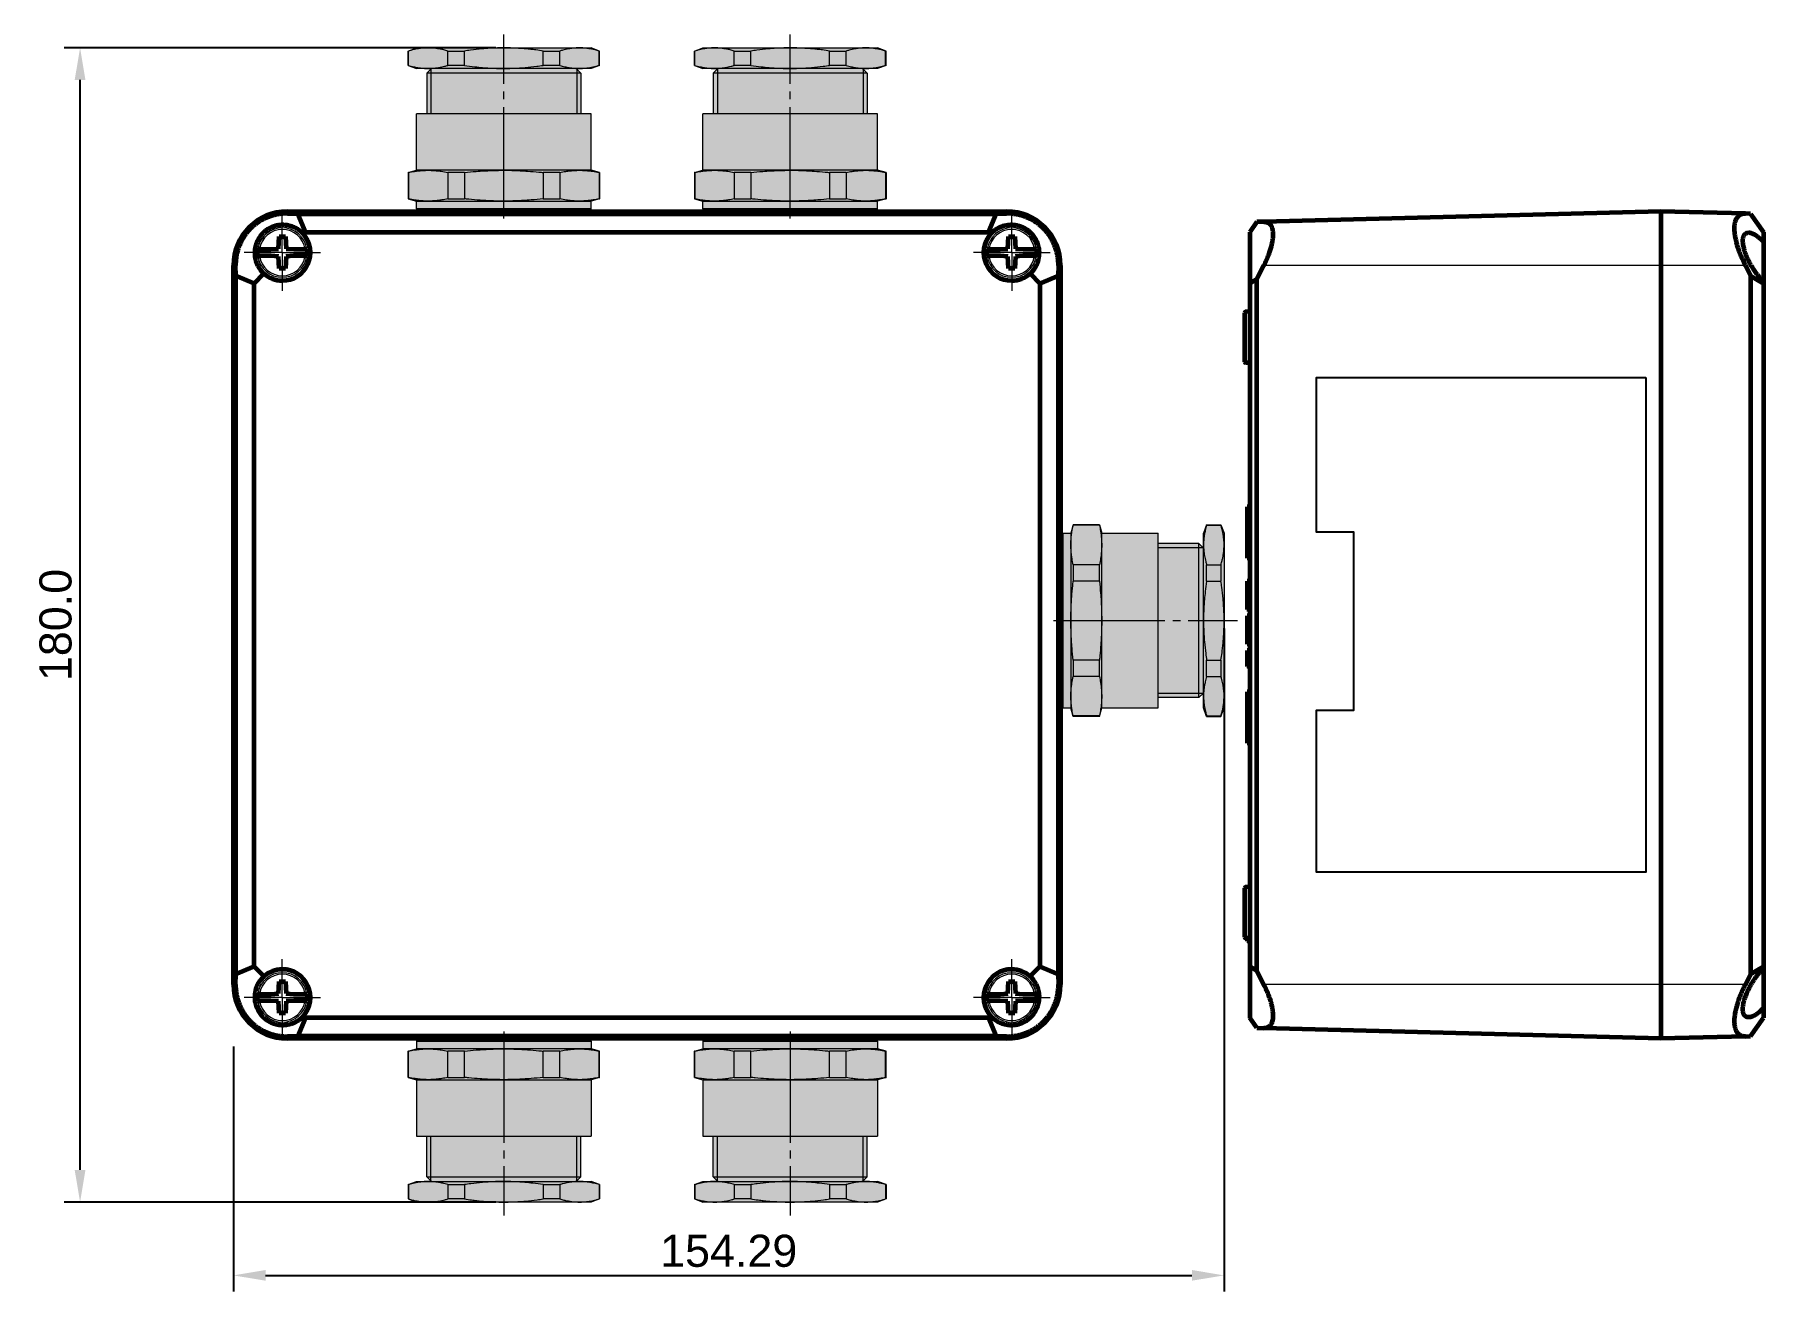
# Model space of a CAD drawing. Header units: millimetres. Extents: x -121 to 299, y -106 to 191.
# Drawn here: x -47.7 to 86.9, y -51.9 to 46 of the extents above; entities that cross this region are included whole.
import ezdxf

# ---------------------------------------------------------------- set-up
doc = ezdxf.new("R2010")
doc.units = ezdxf.units.MM
for name, pattern in [('K5LT_AXLED', [26.227272, 21.727272, -1.5, 1.5, -1.5]), ('K5LT_BASIC', [0]), ('K5LT_THIN', [0])]:
    doc.linetypes.add(name, pattern=pattern)
doc.layers.add('Системный слой', color=7, linetype='Continuous')
doc.styles.get("Standard").update_dxf_attribs({"font": 'arial.ttf'})
doc.dimstyles.get("Standard").update_dxf_attribs({"dimtxt": 2.5, "dimasz": 2.5, "dimexe": 1.25, "dimexo": 0.625, "dimtad": 1, "dimtxsty": 'Standard', "dimcen": 2.5, "dimazin": 3, "dimtfac": 1, "dimtmove": 0, "dimatfit": 3, "dimarcsym": 0})

# ---------------------------------------------------------------- blocks, each defined once
blk = doc.blocks.new('VP.161610_topside')
at = {"layer": 'Системный слой', "color": 30, "linetype": 'K5LT_AXLED', "lineweight": 18, "true_color": 0xff8000}
for p, q in [((-71, 72.5), (-71, 79.96)), ((71, 72.5), (71, 79.96)), ((-71, 72.5), (-78.46, 72.5)), ((-71, 72.5), (-71, 65.04)), ((-71, 72.5), (-63.54, 72.5)), ((71, 72.5), (63.54, 72.5)), ((71, 72.5), (71, 65.04)), ((71, 72.5), (78.46, 72.5)), ((-71, -72.5), (-71, -65.04)), ((71, -72.5), (71, -65.04)), ((-71, -72.5), (-78.46, -72.5)), ((-71, -72.5), (-71, -79.96)), ((-71, -72.5), (-63.54, -72.5)), ((71, -72.5), (63.54, -72.5)), ((71, -72.5), (71, -79.96)), ((71, -72.5), (78.46, -72.5))]:
    blk.add_line(p, q, dxfattribs=at)
at = {"layer": 'Системный слой', "color": 7, "linetype": 'K5LT_THIN', "lineweight": 18}
for p, q in [((-70, 80.09), (-70, 80.52)), ((70, 80.09), (70, 80.52)), ((-80.09, 70), (-80.52, 70)), ((80.09, 70), (80.52, 70)), ((-80.09, -70), (-80.52, -70)), ((80.09, -70), (80.52, -70)), ((-70, -80.09), (-70, -80.52)), ((70, -80.09), (70, -80.52))]:
    blk.add_line(p, q, dxfattribs=at)
at = {"layer": 'Системный слой', "color": 150, "linetype": 'K5LT_BASIC', "lineweight": 60, "true_color": 0x0080ff}
for p, q in [((-70, 80.52), (70, 80.52)), ((-70, 80.52), (70, 80.52)), ((-70, 80.09), (-67.98, 80.07)), ((-67.98, 80.07), (67.98, 80.07)), ((-67.98, 80.07), (-66.5, 76.5)), ((67.98, 80.07), (66.5, 76.5)), ((67.98, 80.07), (70, 80.09)), ((-71.74, 73.24), (-71.6, 75.6)), ((-71.6, 75.6), (-70.4, 75.6)), ((-70.4, 75.6), (-70.26, 73.24)), ((-66.9, 76.1), (-66.5, 76.5)), ((-66.5, 76.5), (66.5, 76.5)), ((66.5, 76.5), (66.9, 76.1)), ((70.26, 73.24), (70.4, 75.6)), ((70.4, 75.6), (71.6, 75.6)), ((71.6, 75.6), (71.74, 73.24)), ((-75.77, 73.15), (-75.85, 73.15)), ((-75.85, 71.85), (-75.77, 71.85)), ((-75.46, 73.15), (-75.77, 73.15)), ((-75.77, 71.85), (-75.46, 71.85)), ((-75.46, 73.15), (-73.24, 73.15)), ((-73.24, 71.85), (-75.46, 71.85)), ((-73.24, 73.15), (-71.74, 73.24)), ((-71.74, 71.76), (-73.24, 71.85)), ((-71.6, 69.4), (-71.74, 71.76)), ((-70.26, 71.76), (-70.4, 69.4)), ((-70.26, 73.24), (-68.76, 73.15)), ((-68.76, 71.85), (-70.26, 71.76)), ((-68.76, 73.15), (-66.54, 73.15)), ((-66.54, 71.85), (-68.76, 71.85)), ((-66.23, 73.15), (-66.54, 73.15)), ((-66.54, 71.85), (-66.23, 71.85)), ((-66.15, 73.15), (-66.23, 73.15)), ((-66.23, 71.85), (-66.15, 71.85)), ((66.23, 73.15), (66.15, 73.15)), ((66.15, 71.85), (66.23, 71.85)), ((66.54, 73.15), (66.23, 73.15)), ((66.23, 71.85), (66.54, 71.85)), ((66.54, 73.15), (68.76, 73.15)), ((68.76, 71.85), (66.54, 71.85)), ((68.76, 73.15), (70.26, 73.24)), ((70.26, 71.76), (68.76, 71.85)), ((70.4, 69.4), (70.26, 71.76)), ((71.74, 71.76), (71.6, 69.4)), ((71.74, 73.24), (73.24, 73.15)), ((73.24, 71.85), (71.74, 71.76)), ((73.24, 73.15), (75.46, 73.15)), ((75.46, 71.85), (73.24, 71.85)), ((75.77, 73.15), (75.46, 73.15)), ((75.46, 71.85), (75.77, 71.85)), ((75.85, 73.15), (75.77, 73.15)), ((75.77, 71.85), (75.85, 71.85)), ((-80.52, -70), (-80.52, 70)), ((-80.52, -70), (-80.52, 70)), ((-80.07, 67.98), (-80.09, 70)), ((-80.07, -67.98), (-80.07, 67.98)), ((-80.07, 67.98), (-76.5, 66.5)), ((-76.5, 66.5), (-74.6, 68.4)), ((-70.4, 69.4), (-71.6, 69.4)), ((71.6, 69.4), (70.4, 69.4)), ((74.6, 68.4), (76.5, 66.5)), ((80.07, 67.98), (76.5, 66.5)), ((80.09, 70), (80.07, 67.98)), ((80.07, 67.98), (80.07, -67.98)), ((80.52, 70), (80.52, -70)), ((80.52, 70), (80.52, -70)), ((-76.5, -66.5), (-76.5, 66.5)), ((76.5, 66.5), (76.5, -66.5)), ((-80.07, -67.98), (-76.5, -66.5)), ((-74.6, -68.4), (-76.5, -66.5)), ((76.5, -66.5), (74.6, -68.4)), ((80.07, -67.98), (76.5, -66.5)), ((-80.09, -70), (-80.07, -67.98)), ((-71.74, -71.76), (-71.6, -69.4)), ((-71.6, -69.4), (-70.4, -69.4)), ((-70.4, -69.4), (-70.26, -71.76)), ((70.26, -71.76), (70.4, -69.4)), ((70.4, -69.4), (71.6, -69.4)), ((71.6, -69.4), (71.74, -71.76)), ((80.07, -67.98), (80.09, -70)), ((-75.77, -71.85), (-75.85, -71.85)), ((-75.85, -73.15), (-75.77, -73.15)), ((-75.46, -71.85), (-75.77, -71.85)), ((-75.77, -73.15), (-75.46, -73.15)), ((-75.46, -71.85), (-73.24, -71.85)), ((-73.24, -73.15), (-75.46, -73.15)), ((-73.24, -71.85), (-71.74, -71.76)), ((-71.74, -73.24), (-73.24, -73.15)), ((-71.6, -75.6), (-71.74, -73.24)), ((-70.26, -73.24), (-70.4, -75.6)), ((-70.26, -71.76), (-68.76, -71.85)), ((-68.76, -73.15), (-70.26, -73.24)), ((-68.76, -71.85), (-66.54, -71.85)), ((-66.54, -73.15), (-68.76, -73.15)), ((-66.23, -71.85), (-66.54, -71.85)), ((-66.54, -73.15), (-66.23, -73.15)), ((-66.15, -71.85), (-66.23, -71.85)), ((-66.23, -73.15), (-66.15, -73.15)), ((66.23, -71.85), (66.15, -71.85)), ((66.15, -73.15), (66.23, -73.15)), ((66.54, -71.85), (66.23, -71.85)), ((66.23, -73.15), (66.54, -73.15)), ((66.54, -71.85), (68.76, -71.85)), ((68.76, -73.15), (66.54, -73.15)), ((68.76, -71.85), (70.26, -71.76)), ((70.26, -73.24), (68.76, -73.15)), ((70.4, -75.6), (70.26, -73.24)), ((71.74, -73.24), (71.6, -75.6)), ((71.74, -71.76), (73.24, -71.85)), ((73.24, -73.15), (71.74, -73.24)), ((73.24, -71.85), (75.46, -71.85)), ((75.46, -73.15), (73.24, -73.15)), ((75.77, -71.85), (75.46, -71.85)), ((75.46, -73.15), (75.77, -73.15)), ((75.85, -71.85), (75.77, -71.85)), ((75.77, -73.15), (75.85, -73.15)), ((-70.4, -75.6), (-71.6, -75.6)), ((-67.98, -80.07), (-66.5, -76.5)), ((-66.5, -76.5), (-66.9, -76.1)), ((66.5, -76.5), (-66.5, -76.5)), ((66.9, -76.1), (66.5, -76.5)), ((67.98, -80.07), (66.5, -76.5)), ((71.6, -75.6), (70.4, -75.6)), ((-67.98, -80.07), (-70, -80.09)), ((70, -80.52), (-70, -80.52)), ((70, -80.52), (-70, -80.52)), ((67.98, -80.07), (-67.98, -80.07)), ((70, -80.09), (67.98, -80.07))]:
    blk.add_line(p, q, dxfattribs=at)
at = {"layer": 'Системный слой', "color": 7, "linetype": 'K5LT_THIN', "lineweight": 18}
for centre in [(-71, 72.5), (71, 72.5), (-71, -72.5), (71, -72.5)]:
    blk.add_circle(centre, 5.26, dxfattribs=at)
at = {"layer": 'Системный слой', "color": 150, "linetype": 'K5LT_BASIC', "lineweight": 60, "true_color": 0x0080ff}
for centre, radius, start, end in [((-70, 70), 10.52, 90, 180), ((-70, 70), 10.52, 90, 180), ((70, 70), 10.52, 0, 90), ((70, 70), 10.52, 0, 90), ((-71, 72.5), 5.46, 270, 41.287), ((71, 72.5), 5.46, 138.713, 270), ((-71, 72.5), 4.89, 172.3613, 187.6387), ((-71, 72.5), 4.89, 0, 7.6387), ((-71, 72.5), 4.89, 352.3613, 0), ((71, 72.5), 4.89, 172.3613, 187.6387), ((71, 72.5), 4.89, 0, 7.6387), ((71, 72.5), 4.89, 352.3613, 0), ((-71, 72.5), 5.46, 228.713, 270), ((71, 72.5), 5.46, 270, 311.287), ((-71, -72.5), 5.46, 90, 131.287), ((-71, -72.5), 5.46, 318.713, 90), ((71, -72.5), 5.46, 90, 221.287), ((71, -72.5), 5.46, 48.713, 90), ((-70, -70), 10.52, 180, 270), ((-70, -70), 10.52, 180, 270), ((70, -70), 10.52, 270, 0), ((70, -70), 10.52, 270, 0), ((-71, -72.5), 4.89, 172.3613, 187.6387), ((-71, -72.5), 4.89, 0, 7.6387), ((-71, -72.5), 4.89, 352.3613, 0), ((71, -72.5), 4.89, 172.3613, 187.6387), ((71, -72.5), 4.89, 0, 7.6387), ((71, -72.5), 4.89, 352.3613, 0)]:
    blk.add_arc(centre, radius, start, end, dxfattribs=at)
at = {"layer": 'Системный слой', "color": 7, "linetype": 'K5LT_THIN', "lineweight": 18}
for centre, radius, start, end in [((-71, 72.5), 4.81, 7.7656, 172.2344), ((-71, 72.5), 4.51, 8.2849, 171.7151), ((71, 72.5), 4.81, 7.7656, 172.2344), ((71, 72.5), 4.51, 8.2849, 171.7151), ((-71, 72.5), 4.81, 187.7656, 352.2344), ((-71, 72.5), 4.51, 188.2849, 351.7151), ((71, 72.5), 4.81, 187.7656, 352.2344), ((71, 72.5), 4.51, 188.2849, 351.7151), ((-71, -72.5), 4.81, 7.7656, 172.2344), ((-71, -72.5), 4.51, 8.2849, 171.7151), ((71, -72.5), 4.81, 7.7656, 172.2344), ((71, -72.5), 4.51, 8.2849, 171.7151), ((-71, -72.5), 4.81, 187.7656, 352.2344), ((-71, -72.5), 4.51, 188.2849, 351.7151), ((71, -72.5), 4.81, 187.7656, 352.2344), ((71, -72.5), 4.51, 188.2849, 351.7151)]:
    blk.add_arc(centre, radius, start, end, dxfattribs=at)
at = {"layer": 'Системный слой', "color": 150, "linetype": 'K5LT_BASIC', "lineweight": 60, "true_color": 0x0080ff}
for points, knots in [([(-70, 80.09), (-70.33, 80.1), (-70.91, 80.08), (-71.75, 79.97), (-72.5, 79.82), (-73.22, 79.61), (-73.93, 79.35), (-74.58, 79.05), (-75.16, 78.74), (-75.71, 78.39), (-76.24, 78.01), (-76.83, 77.52), (-77.38, 76.98), (-77.86, 76.42), (-78.28, 75.87), (-78.63, 75.34), (-79.01, 74.66), (-79.31, 74.03), (-79.56, 73.37), (-79.72, 72.86), (-79.89, 72.19), (-80, 71.56), (-80.08, 70.77), (-80.1, 70.3), (-80.09, 70)], [0, 0, 0, 0, 1.678346, 2.918033, 4.141642, 5.345112, 6.52359, 7.6812, 8.685517, 9.549511, 10.637026, 11.673307, 12.96663, 14.152575, 14.982347, 16.089704, 17.04849, 18.561136, 19.319076, 20.382424, 21.08946, 22.636563, 23.473718, 25, 25, 25, 25]), ([(-66.9, 76.1), (-67.17, 76.4), (-67.65, 76.82), (-68.27, 77.2), (-68.86, 77.49), (-69.34, 77.66), (-69.88, 77.78), (-70.21, 77.84), (-70.55, 77.87), (-71.07, 77.89), (-71.58, 77.86), (-72.18, 77.75), (-72.62, 77.62), (-73.11, 77.44), (-73.54, 77.23), (-73.96, 76.97), (-74.33, 76.7), (-74.7, 76.38), (-75.05, 76.02), (-75.31, 75.69), (-75.56, 75.32), (-75.74, 75.01), (-75.92, 74.63), (-76.04, 74.35), (-76.14, 74.04), (-76.22, 73.75), (-76.31, 73.37), (-76.37, 72.88), (-76.39, 72.3), (-76.35, 71.71), (-76.23, 71.09), (-76.03, 70.46), (-75.75, 69.86), (-75.31, 69.13), (-74.9, 68.67), (-74.6, 68.4)], [0, 0, 0, 0, 2.6598, 4.293202, 4.810388, 7.022273, 7.577774, 8.301187, 9.127553, 9.766012, 11.474542, 12.234031, 13.338453, 14.143619, 15.218048, 16.025473, 16.851534, 17.765607, 18.700674, 19.584783, 20.091174, 21.157204, 21.593884, 22.436201, 22.905411, 23.468201, 24.132124, 25.228837, 26.389695, 27.647613, 28.931564, 30.353078, 31.90327, 33.281102, 36, 36, 36, 36]), ([(74.6, 68.4), (74.9, 68.67), (75.32, 69.15), (75.7, 69.77), (75.99, 70.36), (76.16, 70.84), (76.28, 71.38), (76.34, 71.71), (76.37, 72.05), (76.39, 72.57), (76.36, 73.08), (76.25, 73.68), (76.12, 74.12), (75.94, 74.61), (75.73, 75.04), (75.47, 75.46), (75.2, 75.83), (74.88, 76.2), (74.52, 76.55), (74.19, 76.81), (73.82, 77.06), (73.51, 77.24), (73.13, 77.42), (72.85, 77.54), (72.54, 77.64), (72.25, 77.72), (71.87, 77.81), (71.38, 77.87), (70.8, 77.89), (70.21, 77.85), (69.59, 77.73), (68.96, 77.53), (68.36, 77.25), (67.63, 76.81), (67.17, 76.4), (66.9, 76.1)], [0, 0, 0, 0, 2.6598, 4.293202, 4.810388, 7.022273, 7.577774, 8.301187, 9.127553, 9.766012, 11.474542, 12.234031, 13.338453, 14.143619, 15.218048, 16.025473, 16.851534, 17.765607, 18.700674, 19.584783, 20.091174, 21.157204, 21.593884, 22.436201, 22.905411, 23.468201, 24.132124, 25.228837, 26.389695, 27.647613, 28.931564, 30.353078, 31.90327, 33.281102, 36, 36, 36, 36]), ([(80.09, 70), (80.1, 70.33), (80.08, 70.91), (79.97, 71.75), (79.82, 72.5), (79.61, 73.22), (79.35, 73.93), (79.05, 74.58), (78.74, 75.16), (78.39, 75.71), (78.01, 76.24), (77.52, 76.83), (76.98, 77.38), (76.42, 77.86), (75.87, 78.28), (75.34, 78.63), (74.66, 79.01), (74.03, 79.31), (73.37, 79.56), (72.86, 79.72), (72.19, 79.89), (71.56, 80), (70.77, 80.08), (70.3, 80.1), (70, 80.09)], [0, 0, 0, 0, 1.678346, 2.918033, 4.141642, 5.345112, 6.52359, 7.6812, 8.685517, 9.549511, 10.637026, 11.673307, 12.96663, 14.152575, 14.982347, 16.089704, 17.04849, 18.561136, 19.319076, 20.382424, 21.08946, 22.636563, 23.473718, 25, 25, 25, 25]), ([(-80.09, -70), (-80.1, -70.33), (-80.08, -70.91), (-79.97, -71.75), (-79.82, -72.5), (-79.61, -73.22), (-79.35, -73.93), (-79.05, -74.58), (-78.74, -75.16), (-78.39, -75.71), (-78.01, -76.24), (-77.52, -76.83), (-76.98, -77.38), (-76.42, -77.86), (-75.87, -78.28), (-75.34, -78.63), (-74.66, -79.01), (-74.03, -79.31), (-73.37, -79.56), (-72.86, -79.72), (-72.19, -79.89), (-71.56, -80), (-70.77, -80.08), (-70.3, -80.1), (-70, -80.09)], [0, 0, 0, 0, 1.678346, 2.918033, 4.141642, 5.345112, 6.52359, 7.6812, 8.685517, 9.549511, 10.637026, 11.673307, 12.96663, 14.152575, 14.982347, 16.089704, 17.04849, 18.561136, 19.319076, 20.382424, 21.08946, 22.636563, 23.473718, 25, 25, 25, 25]), ([(-74.6, -68.4), (-74.9, -68.67), (-75.32, -69.15), (-75.7, -69.77), (-75.99, -70.36), (-76.16, -70.84), (-76.28, -71.38), (-76.34, -71.71), (-76.37, -72.05), (-76.39, -72.57), (-76.36, -73.08), (-76.25, -73.68), (-76.12, -74.12), (-75.94, -74.61), (-75.73, -75.04), (-75.47, -75.46), (-75.2, -75.83), (-74.88, -76.2), (-74.52, -76.55), (-74.19, -76.81), (-73.82, -77.06), (-73.51, -77.24), (-73.13, -77.42), (-72.85, -77.54), (-72.54, -77.64), (-72.25, -77.72), (-71.87, -77.81), (-71.38, -77.87), (-70.8, -77.89), (-70.21, -77.85), (-69.59, -77.73), (-68.96, -77.53), (-68.36, -77.25), (-67.63, -76.81), (-67.17, -76.4), (-66.9, -76.1)], [0, 0, 0, 0, 2.6598, 4.293202, 4.810388, 7.022273, 7.577774, 8.301187, 9.127553, 9.766012, 11.474542, 12.234031, 13.338453, 14.143619, 15.218048, 16.025473, 16.851534, 17.765607, 18.700674, 19.584783, 20.091174, 21.157204, 21.593884, 22.436201, 22.905411, 23.468201, 24.132124, 25.228837, 26.389695, 27.647613, 28.931564, 30.353078, 31.90327, 33.281102, 36, 36, 36, 36]), ([(66.9, -76.1), (67.17, -76.4), (67.65, -76.82), (68.27, -77.2), (68.86, -77.49), (69.34, -77.66), (69.88, -77.78), (70.21, -77.84), (70.55, -77.87), (71.07, -77.89), (71.58, -77.86), (72.18, -77.75), (72.62, -77.62), (73.11, -77.44), (73.54, -77.23), (73.96, -76.97), (74.33, -76.7), (74.7, -76.38), (75.05, -76.02), (75.31, -75.69), (75.56, -75.32), (75.74, -75.01), (75.92, -74.63), (76.04, -74.35), (76.14, -74.04), (76.22, -73.75), (76.31, -73.37), (76.37, -72.88), (76.39, -72.3), (76.35, -71.71), (76.23, -71.09), (76.03, -70.46), (75.75, -69.86), (75.31, -69.13), (74.9, -68.67), (74.6, -68.4)], [0, 0, 0, 0, 2.6598, 4.293202, 4.810388, 7.022273, 7.577774, 8.301187, 9.127553, 9.766012, 11.474542, 12.234031, 13.338453, 14.143619, 15.218048, 16.025473, 16.851534, 17.765607, 18.700674, 19.584783, 20.091174, 21.157204, 21.593884, 22.436201, 22.905411, 23.468201, 24.132124, 25.228837, 26.389695, 27.647613, 28.931564, 30.353078, 31.90327, 33.281102, 36, 36, 36, 36]), ([(70, -80.09), (70.33, -80.1), (70.91, -80.08), (71.75, -79.97), (72.5, -79.82), (73.22, -79.61), (73.93, -79.35), (74.58, -79.05), (75.16, -78.74), (75.71, -78.39), (76.24, -78.01), (76.83, -77.52), (77.38, -76.98), (77.86, -76.42), (78.28, -75.87), (78.63, -75.34), (79.01, -74.66), (79.31, -74.03), (79.56, -73.37), (79.72, -72.86), (79.89, -72.19), (80, -71.56), (80.08, -70.77), (80.1, -70.3), (80.09, -70)], [0, 0, 0, 0, 1.678346, 2.918033, 4.141642, 5.345112, 6.52359, 7.6812, 8.685517, 9.549511, 10.637026, 11.673307, 12.96663, 14.152575, 14.982347, 16.089704, 17.04849, 18.561136, 19.319076, 20.382424, 21.08946, 22.636563, 23.473718, 25, 25, 25, 25])]:
    blk.add_open_spline(points, degree=3, knots=knots, dxfattribs=at)
blk = doc.blocks.new('VP.161610_leftside')
at = {"color": 7, "true_color": 0xffffff}
blk.add_lwpolyline([(0, 64.1), (96.3, 64.1), (96.3, 0), (64.74, 0), (64.74, 7.28), (30.09, 7.28), (30.09, 0), (0, 0), (0, 64.1)], dxfattribs=at)
at = {"layer": 'Системный слой', "color": 150, "linetype": 'K5LT_BASIC', "lineweight": 60, "true_color": 0x0080ff}
for p, q in [((-31.92, 84.5), (-31.94, 83.49)), ((-31.92, 84.5), (-28.35, 87)), ((-28.35, 87), (-26.45, 87)), ((-26.45, 87), (-22.85, 87)), ((-22.85, 87), (-18.75, 87)), ((-21.85, 83.49), (-19.83, 84.5)), ((-19.83, 84.5), (-18.35, 87)), ((-19.83, 84.5), (116.13, 84.5)), ((-18.75, 87), (-18.35, 87)), ((-18.35, 87), (114.65, 87)), ((116.13, 84.5), (114.65, 87)), ((114.65, 87), (115.05, 87)), ((115.05, 87), (119.15, 87)), ((116.13, 84.5), (118.15, 83.49)), ((119.15, 87), (122.75, 87)), ((122.75, 87), (124.65, 87)), ((128.22, 84.5), (124.65, 87)), ((128.24, 83.49), (128.22, 84.5)), ((-31.94, 83.49), (-32.37, 67)), ((128.24, 83.49), (128.67, 67)), ((-32.37, 67), (-21.85, 67)), ((-32.37, 67), (-30.35, -10.28)), ((-32.37, 67), (-21.85, 67)), ((-21.85, 67), (118.15, 67)), ((-21.85, 67), (118.15, 67)), ((118.15, 67), (128.67, 67)), ((118.15, 67), (128.67, 67)), ((128.67, 67), (126.65, -10.28)), ((-30.35, -10.28), (-30.32, -11.62)), ((-30.32, -11.62), (-28.35, -13)), ((-28.35, -13), (-18.35, -13)), ((-19.16, -11.62), (-21.85, -10.28)), ((115.46, -11.62), (-19.16, -11.62)), ((-19.16, -11.62), (-18.35, -13)), ((-18.35, -13), (114.65, -13)), ((-12.85, -13.19), (-12.83, -13.81)), ((-2.86, -13.19), (-2.87, -13.81)), ((25.15, -13), (25.16, -13.5)), ((35.15, -13), (35.14, -13.5)), ((39.6, -13), (39.62, -13.5)), ((43.99, -13), (43.98, -13.5)), ((45.02, -13), (45.01, -13.5)), ((45.05, -13), (45.03, -13.5)), ((45.12, -13), (45.11, -13.5)), ((45.16, -13), (45.15, -13.5)), ((45.17, -13), (45.16, -13.5)), ((46.36, -13), (46.37, -13.5)), ((46.36, -13), (46.37, -13.5)), ((47.94, -13), (47.95, -13.5)), ((47.95, -13), (47.97, -13.5)), ((48.73, -13), (48.72, -13.5)), ((49.51, -13), (49.53, -13.5)), ((49.53, -13), (49.54, -13.5)), ((49.92, -13), (49.91, -13.5)), ((50.16, -13), (50.15, -13.5)), ((50.21, -13), (50.2, -13.5)), ((50.29, -13), (50.28, -13.5)), ((51.88, -13), (51.86, -13.5)), ((51.87, -13), (51.86, -13.5)), ((53.09, -13), (53.1, -13.5)), ((53.1, -13), (53.11, -13.5)), ((56.11, -13), (56.1, -13.5)), ((56.2, -13), (56.19, -13.5)), ((56.23, -13), (56.22, -13.5)), ((61.15, -13), (61.16, -13.5)), ((71.15, -13), (71.14, -13.5)), ((99.15, -13.19), (99.17, -13.81)), ((109.14, -13.19), (109.13, -13.81)), ((109.68, -13), (109.67, -13.5)), ((109.69, -13), (109.68, -13.5)), ((115.46, -11.62), (114.65, -13)), ((114.65, -13), (124.65, -13)), ((118.15, -10.28), (115.46, -11.62)), ((126.61, -11.62), (124.65, -13)), ((126.61, -11.62), (126.65, -10.28)), ((-12.63, -14), (-3.07, -14)), ((25.16, -13.5), (26.65, -13.5)), ((26.65, -13.5), (33.65, -13.5)), ((33.65, -13.5), (35.14, -13.5)), ((39.62, -13.5), (39.68, -13.5)), ((39.68, -13.5), (39.85, -13.5)), ((39.85, -13.5), (40.12, -13.5)), ((40.12, -13.5), (40.54, -13.5)), ((40.54, -13.5), (41.48, -13.5)), ((41.48, -13.5), (42.55, -13.5)), ((42.55, -13.5), (43.34, -13.5)), ((43.34, -13.5), (43.98, -13.5)), ((43.98, -13.5), (44.58, -13.5)), ((44.58, -13.5), (45.01, -13.5)), ((45.01, -13.5), (45.03, -13.5)), ((45.03, -13.5), (45.11, -13.5)), ((45.11, -13.5), (45.15, -13.5)), ((45.15, -13.5), (45.16, -13.5)), ((46.37, -13.5), (46.4, -13.5)), ((46.37, -13.5), (46.37, -13.5)), ((46.4, -13.5), (46.49, -13.5)), ((46.49, -13.5), (46.62, -13.5)), ((46.62, -13.5), (46.75, -13.5)), ((46.75, -13.5), (47.95, -13.5)), ((47.95, -13.5), (47.97, -13.5)), ((47.97, -13.5), (48.01, -13.5)), ((48.01, -13.5), (48.07, -13.5)), ((48.07, -13.5), (48.2, -13.5)), ((48.2, -13.5), (48.33, -13.5)), ((48.33, -13.5), (48.48, -13.5)), ((48.48, -13.5), (48.6, -13.5)), ((48.6, -13.5), (48.66, -13.5)), ((48.66, -13.5), (48.69, -13.5)), ((48.69, -13.5), (48.71, -13.5)), ((48.71, -13.5), (48.72, -13.5)), ((48.72, -13.5), (49.53, -13.5)), ((49.53, -13.5), (49.54, -13.5)), ((49.54, -13.5), (49.57, -13.5)), ((49.57, -13.5), (49.64, -13.5)), ((49.64, -13.5), (49.77, -13.5)), ((49.77, -13.5), (49.91, -13.5)), ((49.91, -13.5), (50.15, -13.5)), ((50.15, -13.5), (50.2, -13.5)), ((50.2, -13.5), (50.25, -13.5)), ((50.25, -13.5), (50.28, -13.5)), ((50.28, -13.5), (51.86, -13.5)), ((51.86, -13.5), (51.86, -13.5)), ((53.1, -13.5), (53.11, -13.5)), ((53.11, -13.5), (53.15, -13.5)), ((53.15, -13.5), (53.22, -13.5)), ((53.22, -13.5), (53.34, -13.5)), ((53.34, -13.5), (53.49, -13.5)), ((53.49, -13.5), (53.63, -13.5)), ((53.63, -13.5), (53.75, -13.5)), ((53.75, -13.5), (56.1, -13.5)), ((56.1, -13.5), (56.16, -13.5)), ((56.16, -13.5), (56.19, -13.5)), ((56.19, -13.5), (56.22, -13.5)), ((61.16, -13.5), (62.65, -13.5)), ((62.65, -13.5), (69.65, -13.5)), ((69.65, -13.5), (71.14, -13.5)), ((99.37, -14), (104.15, -14)), ((104.15, -14), (108.93, -14)), ((109.14, -13.5), (109.34, -13.5)), ((109.34, -13.5), (109.52, -13.5)), ((109.52, -13.5), (109.63, -13.5)), ((109.63, -13.5), (109.67, -13.5)), ((109.67, -13.5), (109.68, -13.5))]:
    blk.add_line(p, q, dxfattribs=at)
at = {"layer": 'Системный слой', "color": 7, "linetype": 'K5LT_THIN', "lineweight": 18}
for p, q in [((-21.85, 83.49), (-21.85, 67)), ((118.15, 83.49), (118.15, 67)), ((-21.85, 67), (-21.85, -10.28)), ((118.15, 67), (118.15, -10.28)), ((-12.85, -13.19), (-2.86, -13.19)), ((26.65, -13), (26.65, -13.5)), ((33.65, -13), (33.65, -13.5)), ((39.66, -13), (39.68, -13.5)), ((39.84, -13), (39.85, -13.5)), ((40.11, -13), (40.12, -13.5)), ((40.53, -13), (40.54, -13.5)), ((41.48, -13), (41.48, -13.5)), ((42.55, -13), (42.55, -13.5)), ((43.34, -13), (43.34, -13.5)), ((44.59, -13), (44.58, -13.5)), ((46.39, -13), (46.4, -13.5)), ((46.48, -13), (46.49, -13.5)), ((46.62, -13), (46.62, -13.5)), ((46.75, -13), (46.75, -13.5)), ((48, -13), (48.01, -13.5)), ((48.07, -13), (48.07, -13.5)), ((48.2, -13), (48.2, -13.5)), ((48.33, -13), (48.33, -13.5)), ((48.48, -13), (48.48, -13.5)), ((48.61, -13), (48.6, -13.5)), ((48.67, -13), (48.66, -13.5)), ((48.7, -13), (48.69, -13.5)), ((48.72, -13), (48.71, -13.5)), ((49.56, -13), (49.57, -13.5)), ((49.64, -13), (49.64, -13.5)), ((49.77, -13), (49.77, -13.5)), ((50.26, -13), (50.25, -13.5)), ((53.14, -13), (53.15, -13.5)), ((53.21, -13), (53.22, -13.5)), ((53.34, -13), (53.34, -13.5)), ((53.49, -13), (53.49, -13.5)), ((53.64, -13), (53.63, -13.5)), ((53.76, -13), (53.75, -13.5)), ((56.17, -13), (56.16, -13.5)), ((62.65, -13), (62.65, -13.5)), ((69.65, -13), (69.65, -13.5)), ((99.15, -13.19), (104.15, -13.19)), ((104.15, -13.19), (109.14, -13.19)), ((109.36, -13), (109.34, -13.5)), ((109.54, -13), (109.52, -13.5)), ((109.64, -13), (109.63, -13.5)), ((-12.83, -13.81), (-2.87, -13.81)), ((99.17, -13.81), (104.15, -13.81)), ((104.15, -13.81), (109.13, -13.81))]:
    blk.add_line(p, q, dxfattribs=at)
at = {"layer": 'Системный слой', "color": 150, "linetype": 'K5LT_BASIC', "lineweight": 60, "true_color": 0x0080ff}
for centre, start, end in [((-13.04, -13.2), 1.5, 90), ((-2.66, -13.2), 90, 178.5), ((98.96, -13.2), 1.5, 90), ((98.96, -13.2), 1.5, 90), ((109.34, -13.2), 90, 178.5), ((-12.63, -13.8), 181.5, 270), ((-3.07, -13.8), 270, 358.5), ((99.37, -13.8), 181.5, 270), ((108.93, -13.8), 270, 358.5)]:
    blk.add_arc(centre, 0.2, start, end, dxfattribs=at)
for points, knots in [([(-28.23, 84.09), (-28.24, 84.2), (-28.22, 84.41), (-28.13, 84.71), (-28.01, 85.02), (-27.84, 85.34), (-27.62, 85.68), (-27.38, 86), (-27.01, 86.44), (-26.69, 86.78), (-26.45, 87)], [0, 0, 0, 0, 1.622814, 2.617058, 3.793467, 5.152115, 6.298563, 7.476443, 8.668173, 11, 11, 11, 11]), ([(-18.75, 87), (-19.02, 86.72), (-19.52, 86.25), (-20.21, 85.7), (-20.86, 85.24), (-21.47, 84.84), (-22.07, 84.49), (-22.67, 84.17), (-23.17, 83.93), (-23.69, 83.71), (-24.07, 83.56), (-24.56, 83.38), (-25.09, 83.23), (-25.57, 83.12), (-25.97, 83.05), (-26.38, 83.01), (-26.76, 83), (-27.11, 83.03), (-27.39, 83.09), (-27.61, 83.17), (-27.79, 83.27), (-27.96, 83.4), (-28.12, 83.6), (-28.21, 83.84), (-28.23, 84.01), (-28.23, 84.09)], [0, 0, 0, 0, 2.657448, 4.495492, 5.321934, 7.303666, 8.599917, 9.180668, 11.043511, 11.635882, 12.280253, 13.326661, 14.597818, 15.503943, 16.383215, 17.258785, 18.310462, 19.314209, 20.199718, 21.035259, 21.764693, 22.517452, 23.730896, 25.087107, 26, 26, 26, 26]), ([(124.53, 84.09), (124.53, 83.96), (124.5, 83.78), (124.39, 83.56), (124.25, 83.39), (124.07, 83.25), (123.86, 83.15), (123.65, 83.08), (123.41, 83.03), (123.11, 83), (122.78, 83), (122.4, 83.03), (121.97, 83.09), (121.56, 83.19), (121.08, 83.32), (120.54, 83.49), (119.9, 83.74), (119.36, 83.98), (118.86, 84.23), (118.35, 84.5), (117.74, 84.86), (117.06, 85.31), (116.41, 85.78), (115.7, 86.36), (115.29, 86.75), (115.05, 87)], [0, 0, 0, 0, 1.55391, 2.467247, 3.33369, 4.369242, 5.243443, 5.940575, 6.678117, 7.517353, 8.502493, 9.277912, 10.231497, 11.357218, 11.91941, 13.187288, 14.630497, 15.771474, 16.412577, 17.654973, 18.937792, 20.358053, 22.269238, 23.615145, 26, 26, 26, 26]), ([(122.75, 87), (123.05, 86.72), (123.46, 86.28), (123.87, 85.75), (124.16, 85.31), (124.44, 84.75), (124.54, 84.32), (124.53, 84.09)], [0, 0, 0, 0, 2.132726, 3.379551, 4.106907, 5.659737, 8, 8, 8, 8]), ([(-21.85, 83.49), (-22.26, 83.28), (-23.01, 82.93), (-24.1, 82.48), (-24.99, 82.16), (-25.78, 81.91), (-26.43, 81.73), (-27.08, 81.59), (-27.69, 81.48), (-28.33, 81.4), (-28.94, 81.37), (-29.5, 81.39), (-29.96, 81.45), (-30.33, 81.53), (-30.67, 81.63), (-31, 81.79), (-31.27, 81.96), (-31.51, 82.18), (-31.73, 82.48), (-31.91, 82.92), (-31.95, 83.29), (-31.94, 83.49)], [0, 0, 0, 0, 1.842558, 3.287455, 4.703698, 5.740759, 6.759456, 7.643255, 8.726407, 9.669182, 10.851724, 11.943627, 12.943452, 13.738857, 14.580157, 15.565051, 16.63959, 17.388353, 18.558725, 20.240107, 22, 22, 22, 22]), ([(128.24, 83.49), (128.25, 83.32), (128.23, 83.04), (128.12, 82.68), (127.95, 82.36), (127.73, 82.1), (127.46, 81.89), (127.2, 81.73), (126.89, 81.6), (126.54, 81.5), (126.16, 81.43), (125.67, 81.38), (125.13, 81.38), (124.47, 81.42), (123.74, 81.52), (122.91, 81.69), (122.18, 81.88), (121.52, 82.09), (121.01, 82.26), (120.34, 82.51), (119.71, 82.76), (118.92, 83.11), (118.45, 83.34), (118.15, 83.49)], [0, 0, 0, 0, 1.611213, 2.801312, 3.975977, 5.510935, 6.262646, 7.373952, 8.338096, 9.167531, 10.211545, 11.206374, 12.447965, 13.586472, 14.987844, 16.36655, 17.81869, 18.546313, 19.567127, 20.245882, 21.731101, 22.534769, 24, 24, 24, 24]), ([(-30.35, -10.28), (-30.35, -10.15), (-30.34, -9.9), (-30.23, -9.54), (-30.06, -9.26), (-29.85, -9.05), (-29.66, -8.91), (-29.45, -8.79), (-29.21, -8.69), (-28.94, -8.61), (-28.63, -8.55), (-28.24, -8.51), (-27.78, -8.49), (-27.16, -8.53), (-26.41, -8.64), (-25.58, -8.83), (-24.88, -9.03), (-24.17, -9.27), (-23.38, -9.57), (-22.53, -9.94), (-22.02, -10.19), (-21.85, -10.28)], [0, 0, 0, 0, 1.349398, 2.679146, 4.290497, 5.193889, 5.924918, 6.878463, 7.607833, 8.33869, 9.312607, 10.126219, 11.208109, 12.493215, 13.975719, 15.593126, 17.02124, 17.635361, 19.320229, 21.101698, 22, 22, 22, 22]), ([(118.15, -10.28), (118.53, -10.09), (119.23, -9.76), (120.24, -9.35), (121.09, -9.06), (121.84, -8.84), (122.41, -8.71), (122.93, -8.61), (123.42, -8.54), (123.92, -8.5), (124.4, -8.5), (124.86, -8.54), (125.32, -8.62), (125.71, -8.76), (126.02, -8.94), (126.28, -9.16), (126.53, -9.51), (126.64, -9.9), (126.65, -10.19), (126.65, -10.28)], [0, 0, 0, 0, 1.833616, 3.325874, 4.721717, 5.80816, 6.916212, 7.580627, 8.466007, 9.475257, 10.424948, 11.357469, 12.485433, 13.765371, 14.787781, 15.752112, 17.132226, 19.183362, 20, 20, 20, 20])]:
    blk.add_open_spline(points, degree=3, knots=knots, dxfattribs=at)
blk = doc.blocks.new('VZ-N25_withoutcap')
at = {"true_color": 0xffffff}
blk.add_hatch(color=7, dxfattribs=at).paths.add_polyline_path([(17, -19), (17, -8), (18.65, -7.56), (18.65, -2.44), (17, -2), (17, -0.5), (16.5, 0), (-16.5, 0), (-17, -0.5), (-17, -2), (-18.65, -2.44), (-18.65, -7.56), (-17, -8), (-17, -19), (-15, -19), (-15, -26.93), (-14.1, -27.82), (-17, -27.82), (-18.65, -28.43), (-18.65, -31.22), (-17, -31.83), (17, -31.83), (18.65, -31.22), (18.65, -28.43), (17, -27.82), (14.1, -27.82), (15, -26.93), (15, -19)])
at = {"color": 150, "linetype": 'K5LT_BASIC', "lineweight": 0, "true_color": 0x0080ff}
for p, q in [((-17, -0.5), (-16.5, 0)), ((-16.5, 0), (0, 0)), ((0, 0), (16.5, 0)), ((17, -0.5), (16.5, 0)), ((-18.65, -2.44), (-17, -2)), ((-18.65, -7.56), (-18.65, -2.44)), ((-18.56, -2.44), (-18.65, -2.44)), ((-18.56, -7.56), (-18.56, -2.44)), ((-17, -0.5), (-17, -2)), ((-17, -0.5), (0, -0.5)), ((-14.72, -2), (-17, -2)), ((0, -2), (-14.72, -2)), ((-10.89, -7.56), (-10.89, -2.44)), ((-7.67, -2.44), (-10.89, -2.44)), ((-7.67, -7.56), (-7.67, -2.44)), ((0, -0.5), (17, -0.5)), ((14.72, -2), (0, -2)), ((10.89, -2.44), (7.67, -2.44)), ((7.67, -7.56), (7.67, -2.44)), ((10.89, -7.56), (10.89, -2.44)), ((17, -2), (14.72, -2)), ((17, -0.5), (17, -2)), ((18.65, -2.44), (17, -2)), ((18.65, -2.44), (18.56, -2.44)), ((18.56, -7.56), (18.56, -2.44)), ((18.65, -7.56), (18.65, -2.44)), ((-18.65, -7.56), (-17, -8)), ((-18.65, -7.56), (-18.56, -7.56)), ((-17, -8), (-17, -19)), ((-17, -8), (-14.72, -8)), ((-14.72, -8), (0, -8)), ((-10.89, -7.56), (-7.67, -7.56)), ((0, -8), (14.72, -8)), ((7.67, -7.56), (10.89, -7.56)), ((14.72, -8), (17, -8)), ((18.65, -7.56), (17, -8)), ((17, -8), (17, -19)), ((18.56, -7.56), (18.65, -7.56)), ((-17, -19), (17, -19)), ((-15, -26.93), (-15, -19)), ((15, -26.93), (15, -19)), ((-14.1, -27.82), (-15, -26.93)), ((-15, -26.93), (0, -26.93)), ((0, -26.93), (15, -26.93)), ((14.1, -27.82), (15, -26.93)), ((-18.65, -28.43), (-17, -27.82)), ((-18.65, -28.43), (-18.65, -31.22)), ((-18.65, -28.43), (-18.56, -28.43)), ((-18.56, -28.43), (-18.56, -31.22)), ((-17, -27.82), (-14.72, -27.82)), ((-14.72, -27.82), (0, -27.82)), ((-10.89, -28.43), (-10.89, -31.22)), ((-10.89, -28.43), (-7.67, -28.43)), ((-7.67, -28.43), (-7.67, -31.22)), ((0, -27.82), (14.72, -27.82)), ((7.67, -28.43), (7.67, -31.22)), ((7.67, -28.43), (10.89, -28.43)), ((10.89, -28.43), (10.89, -31.22)), ((14.72, -27.82), (17, -27.82)), ((18.65, -28.43), (17, -27.82)), ((18.56, -28.43), (18.56, -31.22)), ((18.56, -28.43), (18.65, -28.43)), ((18.65, -28.43), (18.65, -31.22)), ((-18.56, -31.22), (-18.65, -31.22)), ((-18.65, -31.22), (-17, -31.83)), ((-14.72, -31.83), (-17, -31.83)), ((0, -31.83), (-14.72, -31.83)), ((-7.67, -31.22), (-10.89, -31.22)), ((14.72, -31.83), (0, -31.83)), ((10.89, -31.22), (7.67, -31.22)), ((17, -31.83), (14.72, -31.83)), ((18.65, -31.22), (17, -31.83)), ((18.65, -31.22), (18.56, -31.22))]:
    blk.add_line(p, q, dxfattribs=at)
at = {"color": 30, "linetype": 'K5LT_AXLED', "lineweight": 0, "true_color": 0xff8000}
blk.add_line((0, 1.41), (0, -34.42), dxfattribs=at)
at = {"color": 7, "linetype": 'K5LT_THIN', "lineweight": 0}
for p, q in [((-14.19, -26.93), (-14.19, -19)), ((14.19, -26.93), (14.19, -19)), ((-14.19, -27.74), (-14.19, -26.93)), ((14.19, -27.74), (14.19, -26.93))]:
    blk.add_line(p, q, dxfattribs=at)
at = {"color": 150, "linetype": 'K5LT_BASIC', "lineweight": 0, "true_color": 0x0080ff}
for points, knots in [([(-18.56, -2.44), (-18.17, -2.36), (-17.53, -2.23), (-16.66, -2.11), (-15.94, -2.04), (-15.3, -2.01), (-14.9, -2), (-14.72, -2)], [0, 0, 0, 0, 2.419879, 4.039963, 5.44907, 6.903989, 8, 8, 8, 8]), ([(-14.72, -2), (-14.46, -2), (-13.93, -2.01), (-13.08, -2.08), (-12.07, -2.21), (-11.32, -2.35), (-10.89, -2.44)], [0, 0, 0, 0, 1.44825, 2.877362, 4.644411, 7, 7, 7, 7]), ([(-7.67, -2.44), (-6.9, -2.36), (-5.61, -2.23), (-3.87, -2.11), (-2.43, -2.04), (-1.16, -2.01), (-0.35, -2), (0, -2)], [0, 0, 0, 0, 2.419879, 4.039963, 5.44907, 6.903989, 8, 8, 8, 8]), ([(0, -2), (0.53, -2), (1.58, -2.01), (3.13, -2.07), (4.87, -2.18), (6.38, -2.3), (7.39, -2.41), (7.67, -2.44)], [0, 0, 0, 0, 1.655143, 3.288413, 4.825597, 7.115345, 8, 8, 8, 8]), ([(10.89, -2.44), (11.27, -2.36), (11.92, -2.23), (12.79, -2.11), (13.51, -2.04), (14.14, -2.01), (14.55, -2), (14.72, -2)], [0, 0, 0, 0, 2.41988, 4.039965, 5.449071, 6.903989, 8, 8, 8, 8]), ([(14.72, -2), (14.99, -2), (15.51, -2.01), (16.36, -2.08), (17.38, -2.21), (18.13, -2.35), (18.56, -2.44)], [0, 0, 0, 0, 1.448248, 2.877358, 4.644409, 7, 7, 7, 7]), ([(-14.72, -8), (-14.99, -8), (-15.51, -7.99), (-16.36, -7.92), (-17.38, -7.79), (-18.13, -7.65), (-18.56, -7.56)], [0, 0, 0, 0, 1.44825, 2.877362, 4.644411, 7, 7, 7, 7]), ([(-10.89, -7.56), (-11.27, -7.64), (-11.92, -7.77), (-12.79, -7.89), (-13.51, -7.96), (-14.14, -7.99), (-14.55, -8), (-14.72, -8)], [0, 0, 0, 0, 2.419879, 4.039963, 5.44907, 6.903989, 8, 8, 8, 8]), ([(0, -8), (-0.53, -8), (-1.58, -7.99), (-3.13, -7.93), (-4.87, -7.82), (-6.38, -7.7), (-7.39, -7.59), (-7.67, -7.56)], [0, 0, 0, 0, 1.655143, 3.288413, 4.825597, 7.115345, 8, 8, 8, 8]), ([(7.67, -7.56), (6.9, -7.64), (5.61, -7.77), (3.87, -7.89), (2.43, -7.96), (1.16, -7.99), (0.35, -8), (0, -8)], [0, 0, 0, 0, 2.419879, 4.039963, 5.44907, 6.903989, 8, 8, 8, 8]), ([(14.72, -8), (14.46, -8), (13.93, -7.99), (13.08, -7.92), (12.07, -7.79), (11.32, -7.65), (10.89, -7.56)], [0, 0, 0, 0, 1.448248, 2.877358, 4.644409, 7, 7, 7, 7]), ([(18.56, -7.56), (18.17, -7.64), (17.53, -7.77), (16.66, -7.89), (15.94, -7.96), (15.3, -7.99), (14.9, -8), (14.72, -8)], [0, 0, 0, 0, 2.41988, 4.039965, 5.449071, 6.903989, 8, 8, 8, 8]), ([(-14.72, -27.82), (-14.99, -27.82), (-15.43, -27.84), (-16.12, -27.9), (-16.93, -28.02), (-17.76, -28.2), (-18.35, -28.36), (-18.56, -28.43)], [0, 0, 0, 0, 1.64951, 2.746923, 4.320506, 6.673858, 8, 8, 8, 8]), ([(-10.89, -28.43), (-11.22, -28.33), (-11.81, -28.17), (-12.63, -28), (-13.34, -27.9), (-14.03, -27.84), (-14.49, -27.82), (-14.72, -27.82)], [0, 0, 0, 0, 2.117323, 3.707547, 5.095921, 6.54191, 8, 8, 8, 8]), ([(0, -27.82), (-0.53, -27.82), (-1.41, -27.84), (-2.8, -27.9), (-4.41, -28.02), (-6.08, -28.2), (-7.25, -28.36), (-7.67, -28.43)], [0, 0, 0, 0, 1.649514, 2.746927, 4.320509, 6.673859, 8, 8, 8, 8]), ([(7.67, -28.43), (7, -28.33), (5.82, -28.17), (4.19, -28), (2.77, -27.9), (1.39, -27.84), (0.46, -27.82), (0, -27.82)], [0, 0, 0, 0, 2.117321, 3.707544, 5.09592, 6.54191, 8, 8, 8, 8]), ([(14.72, -27.82), (14.46, -27.82), (14.02, -27.84), (13.32, -27.9), (12.52, -28.02), (11.68, -28.2), (11.1, -28.36), (10.89, -28.43)], [0, 0, 0, 0, 1.649514, 2.746927, 4.320509, 6.673859, 8, 8, 8, 8]), ([(18.56, -28.43), (18.22, -28.33), (17.63, -28.17), (16.82, -28), (16.11, -27.9), (15.42, -27.84), (14.95, -27.82), (14.72, -27.82)], [0, 0, 0, 0, 2.117321, 3.707544, 5.09592, 6.54191, 8, 8, 8, 8]), ([(-18.56, -31.22), (-18.29, -31.3), (-17.81, -31.44), (-17.11, -31.59), (-16.41, -31.71), (-15.73, -31.79), (-15.15, -31.82), (-14.83, -31.83), (-14.72, -31.83)], [0, 0, 0, 0, 1.884561, 3.420348, 4.961014, 6.736057, 8.238726, 9, 9, 9, 9]), ([(-14.72, -31.83), (-14.44, -31.83), (-13.98, -31.81), (-13.27, -31.74), (-12.47, -31.62), (-11.65, -31.44), (-11.09, -31.28), (-10.89, -31.22)], [0, 0, 0, 0, 1.734922, 2.863683, 4.439349, 6.756734, 8, 8, 8, 8]), ([(-7.67, -31.22), (-7.2, -31.29), (-6.39, -31.41), (-5.42, -31.52), (-4.39, -31.63), (-3.39, -31.71), (-2.13, -31.78), (-1.07, -31.82), (-0.32, -31.83), (0, -31.83)], [0, 0, 0, 0, 1.85142, 3.182291, 3.800386, 5.890689, 7.077018, 8.732476, 10, 10, 10, 10]), ([(0, -31.83), (0.56, -31.83), (1.48, -31.81), (2.9, -31.74), (4.51, -31.62), (6.14, -31.44), (7.27, -31.28), (7.67, -31.22)], [0, 0, 0, 0, 1.734922, 2.863683, 4.439349, 6.756734, 8, 8, 8, 8]), ([(10.89, -31.22), (11.15, -31.3), (11.64, -31.44), (12.34, -31.59), (13.03, -31.71), (13.72, -31.79), (14.29, -31.82), (14.61, -31.83), (14.72, -31.83)], [0, 0, 0, 0, 1.884561, 3.420348, 4.961014, 6.736057, 8.238726, 9, 9, 9, 9]), ([(14.72, -31.83), (15, -31.83), (15.46, -31.81), (16.17, -31.74), (16.98, -31.62), (17.79, -31.44), (18.36, -31.28), (18.56, -31.22)], [0, 0, 0, 0, 1.734922, 2.863683, 4.439349, 6.756734, 8, 8, 8, 8])]:
    blk.add_open_spline(points, degree=3, knots=knots, dxfattribs=at)
blk = doc.blocks.new('*D71')
at = {"color": 0, "lineweight": -2, "transparency": 16777216}
for p, q in [((-11.78, 44.94), (-45.4, 44.94)), ((-44.15, -42.44), (-44.15, 42.44)), ((-11.78, -44.94), (-45.4, -44.94))]:
    blk.add_line(p, q, dxfattribs=at)
at = {"color": 0, "transparency": 16777216}
for points in [[(-44.57, 42.44), (-43.73, 42.44), (-44.15, 44.94)], [(-44.57, -42.44), (-43.73, -42.44), (-44.15, -44.94)]]:
    blk.add_solid(points, dxfattribs=at)
at = {"layer": 'Defpoints', "color": 0, "transparency": 16777216}
for p in [(-44.15, 44.94), (-11.15, 44.94), (-11.15, -44.94)]:
    blk.add_point(p, dxfattribs=at)
at = {"color": 0, "transparency": 16777216, "insert": (-46.05, 0), "char_height": 2.5, "attachment_point": 5, "rotation": 90}
blk.add_mtext('180.0', dxfattribs=at)
blk = doc.blocks.new('*D72')
at = {"color": 0, "lineweight": -2, "transparency": 16777216}
for p, q in [((44.94, -0.28), (44.94, -51.9)), ((-32.21, -32.83), (-32.21, -51.9)), ((-29.71, -50.65), (42.44, -50.65))]:
    blk.add_line(p, q, dxfattribs=at)
at = {"color": 0, "transparency": 16777216}
for points in [[(-29.71, -50.23), (-29.71, -51.06), (-32.21, -50.65)], [(42.44, -50.23), (42.44, -51.06), (44.94, -50.65)]]:
    blk.add_solid(points, dxfattribs=at)
at = {"layer": 'Defpoints', "color": 0, "transparency": 16777216}
for p in [(44.94, 0.34), (-32.21, -32.21), (44.94, -50.65)]:
    blk.add_point(p, dxfattribs=at)
at = {"color": 0, "transparency": 16777216, "insert": (6.36, -48.75), "char_height": 2.5, "attachment_point": 5}
blk.add_mtext('154.29', dxfattribs=at)

msp = doc.modelspace()

# ---------------------------------------------------------------- block references
at = {"xscale": 0.4, "yscale": 0.4, "zscale": 0.4}
for name, p, rotation in [('VZ-N25_withoutcap', (-11.153, 32.209), 180), ('VZ-N25_withoutcap', (11.153, 32.209), 180), ('VP.161610_leftside', (52.139, 19.26), 270), ('VZ-N25_withoutcap', (32.209, 0.34), 90)]:
    msp.add_blockref(name, p, dxfattribs=dict(at, rotation=rotation))
for name, p in [('VP.161610_topside', (0, 0)), ('VZ-N25_withoutcap', (-11.153, -32.209)), ('VZ-N25_withoutcap', (11.153, -32.209))]:
    msp.add_blockref(name, p, dxfattribs=at)

# ---------------------------------------------------------------- dimensions: what is measured, and where the dimension line sits
dim = msp.add_linear_dim(base=(-44.151, 44.937), p1=(-11.153, -44.937), p2=(-11.153, 44.937), angle=90, text='180.0', dimstyle='Standard')
dim.commit()
dim.dimension.update_dxf_attribs({"geometry": '*D71', "text_midpoint": (-46.053, 0)})
dim = msp.add_linear_dim(base=(44.937, -50.648), p1=(-32.209, -32.209), p2=(44.937, 0.34), text='154.29', dimstyle='Standard')
dim.commit()
dim.dimension.update_dxf_attribs({"geometry": '*D72', "text_midpoint": (6.364, -50.648), "dimtype": 160})

doc.saveas('drawing.dxf')
